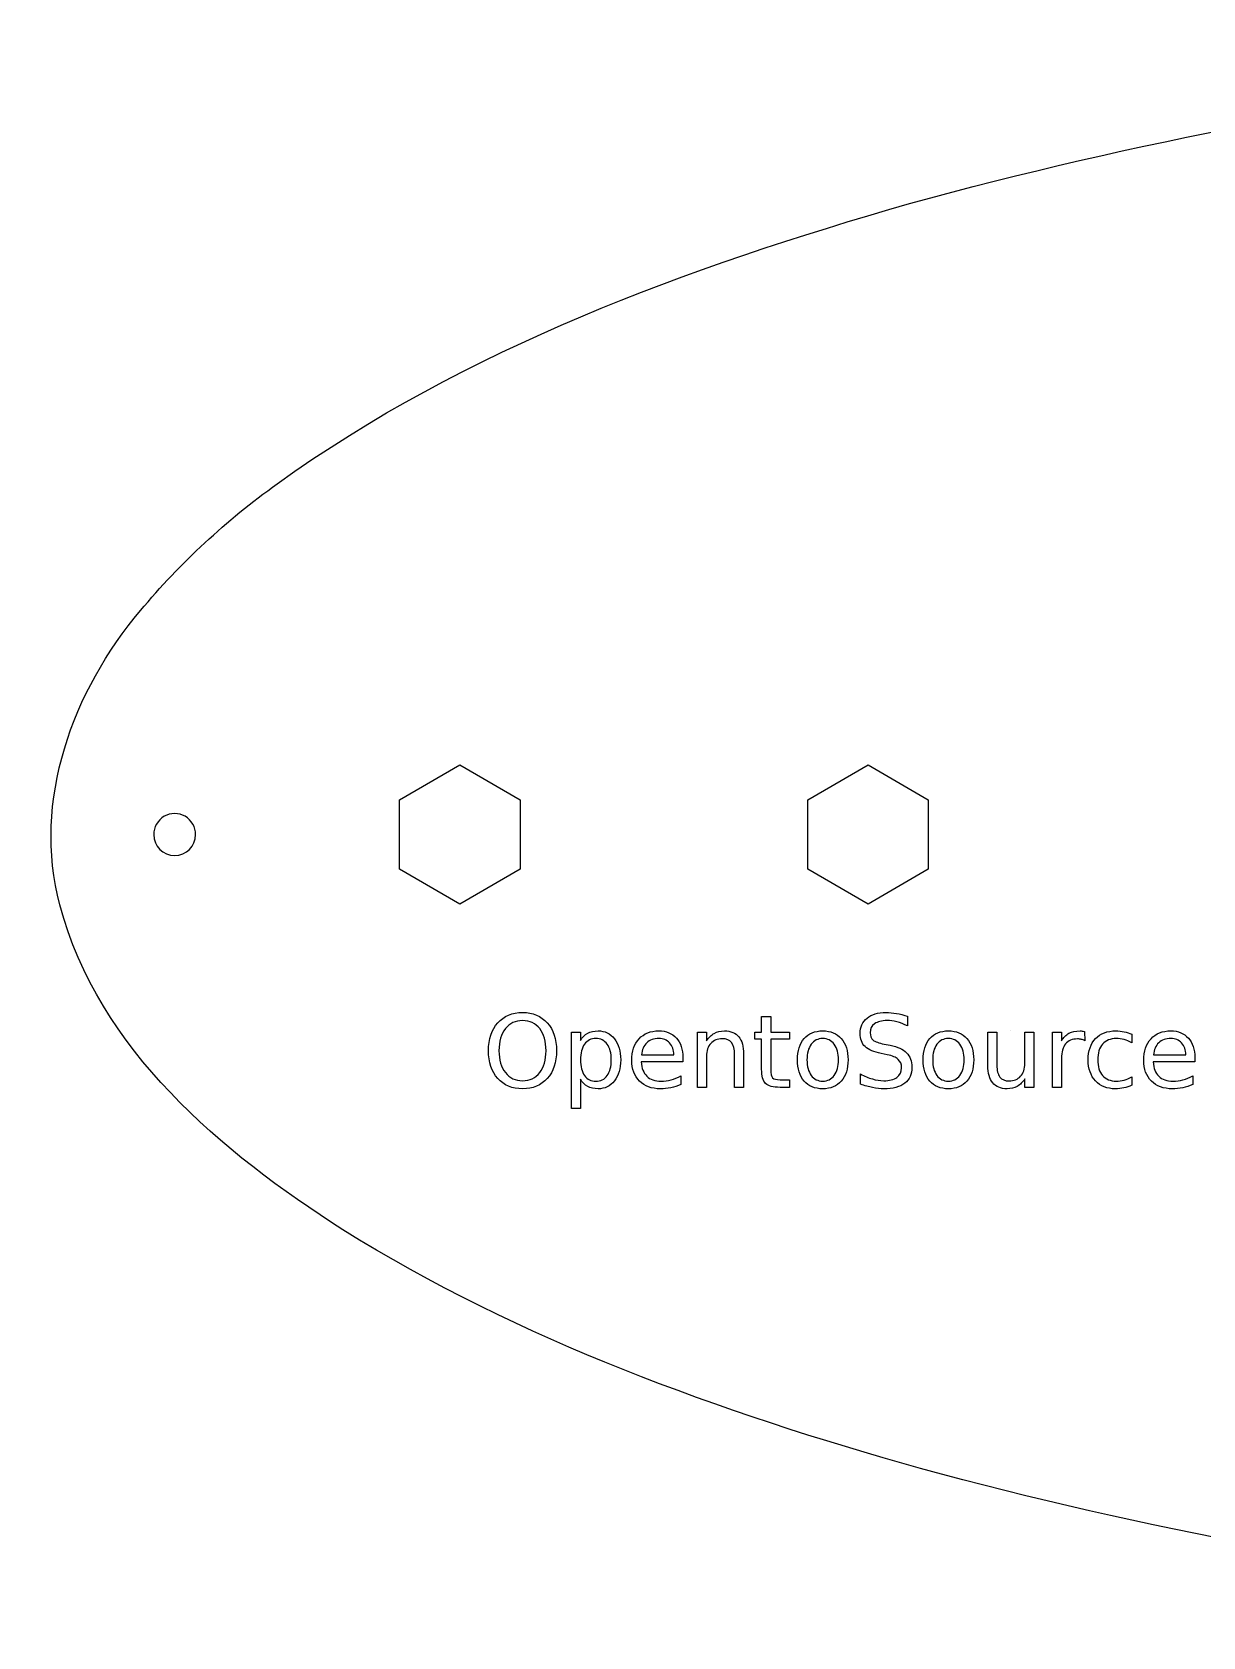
# Model space of a CAD drawing. Extents: x 5 to 370, y 6 to 136.
# Drawn here: x 4.8 to 52.2, y 5.6 to 70.6 of the extents above; entities that cross this region are included whole.
import ezdxf

# ---------------------------------------------------------------- set-up
doc = ezdxf.new("R2010")
doc.units = 0
doc.layers.get('0').update_dxf_attribs({"linetype": 'CONTINUOUS'})

msp = doc.modelspace()

# ---------------------------------------------------------------- linework, layer by layer
at = {"color": 1}
for p, q in [((19.675063, 39.482133), (22.113949, 40.890223)), ((22.113949, 40.890223), (24.552835, 39.482133)), ((36.217868, 39.482133), (38.656754, 40.890223)), ((38.656754, 40.890223), (41.095639, 39.482133)), ((19.675063, 36.665953), (19.675063, 39.482133)), ((24.552835, 39.482133), (24.552835, 36.665953)), ((36.217868, 36.665953), (36.217868, 39.482133)), ((41.095639, 39.482133), (41.095639, 36.665953)), ((22.113949, 35.257863), (19.675063, 36.665953)), ((24.552835, 36.665953), (22.113949, 35.257863)), ((38.656754, 35.257863), (36.217868, 36.665953)), ((41.095639, 36.665953), (38.656754, 35.257863))]:
    msp.add_line(p, q, dxfattribs=at)
at = {"color": 7}
msp.add_line((11.409929, 38.074043), (11.409929, 38.074043), dxfattribs=at)
at = {"color": 3}
for p, q in [((24.655649, 30.864573), (24.655649, 30.864573)), ((34.342177, 30.066523), (34.342177, 30.700983)), ((34.342177, 30.700983), (34.711284, 30.700973)), ((34.711284, 30.700973), (34.711284, 30.066513)), ((40.251859, 30.713003), (40.251859, 30.712943)), ((40.251859, 30.712943), (40.251859, 30.319893)), ((24.655649, 30.537373), (24.655649, 30.537373)), ((26.632858, 26.981983), (26.632858, 30.066513)), ((26.632858, 30.066513), (27.001964, 30.066513)), ((27.001964, 30.066513), (27.001964, 29.727333)), ((31.740482, 27.831923), (31.740482, 30.066513)), ((31.740482, 30.066513), (32.109588, 30.066513)), ((32.109588, 30.066513), (32.109588, 29.719353)), ((34.07283, 29.781213), (34.07283, 30.066523)), ((34.07283, 30.066523), (34.342177, 30.066523)), ((34.711284, 30.066513), (35.467452, 30.066513)), ((35.467452, 30.066513), (35.467452, 29.781203)), ((36.818178, 30.120383), (36.818178, 30.120383)), ((41.909841, 30.120383), (41.909841, 30.120383)), ((43.503978, 28.713793), (43.503978, 30.066513)), ((43.503978, 30.066513), (43.871089, 30.066513)), ((43.871089, 30.066513), (43.871089, 28.727753)), ((44.42774, 30.120383), (44.42774, 30.120383)), ((45.008333, 28.799583), (45.008333, 30.066513)), ((45.008333, 30.066513), (45.375444, 30.066513)), ((45.375444, 30.066513), (45.375444, 27.831923)), ((46.121636, 27.831993), (46.121636, 30.066583)), ((46.121636, 30.066583), (46.490742, 30.066583)), ((46.490742, 30.066583), (46.490742, 29.719423)), ((47.428472, 30.100493), (47.430465, 29.723343)), ((49.339838, 29.980773), (49.339838, 29.980723)), ((49.339838, 29.980723), (49.339838, 29.637553)), ((34.342177, 29.781213), (34.07283, 29.781213)), ((34.342177, 28.568153), (34.342177, 29.781213)), ((35.467452, 29.781203), (34.711284, 29.781203)), ((34.711284, 29.781203), (34.711284, 28.568143)), ((36.818178, 29.809133), (36.818178, 29.809133)), ((39.308145, 29.585703), (39.551555, 29.535803)), ((41.909841, 29.809133), (41.909841, 29.809133)), ((28.250938, 28.947223), (28.250938, 28.947223)), ((31.151908, 28.861433), (29.463998, 28.861433)), ((29.475969, 29.146743), (30.784798, 29.148733)), ((31.151908, 29.041023), (31.151908, 29.040993)), ((31.151908, 29.040993), (31.151908, 28.861433)), ((32.109588, 29.094863), (32.109588, 27.831923)), ((33.244837, 27.831923), (33.244837, 29.168683)), ((33.611947, 29.180693), (33.611947, 29.180653)), ((33.611947, 29.180653), (33.611947, 27.831923)), ((39.433841, 29.152773), (39.188435, 29.200673)), ((43.503978, 28.713763), (43.503978, 28.713793)), ((46.490742, 29.009143), (46.490742, 27.831993)), ((51.893649, 28.861433), (50.205738, 28.861433)), ((50.217709, 29.146743), (51.526538, 29.148733)), ((51.893649, 29.041023), (51.893649, 29.040993)), ((51.893649, 29.040993), (51.893649, 28.861433)), ((27.001964, 28.167173), (27.001964, 28.167113)), ((27.001964, 28.167113), (27.001964, 26.981983)), ((31.066116, 28.292843), (31.066116, 27.945683)), ((35.090364, 28.139193), (35.467451, 28.139193)), ((35.467451, 28.139193), (35.467451, 27.831933)), ((38.346475, 27.963623), (38.346475, 28.378623)), ((45.008333, 27.831923), (45.008333, 28.175093)), ((49.339838, 28.256903), (49.339838, 27.917723)), ((51.807856, 28.292843), (51.807856, 27.945683)), ((32.109588, 27.831923), (31.740482, 27.831923)), ((33.611947, 27.831923), (33.244837, 27.831923)), ((35.467451, 27.831933), (35.090364, 27.831933)), ((45.375444, 27.831923), (45.008333, 27.831923)), ((46.490742, 27.831993), (46.121636, 27.831993)), ((27.001964, 26.981983), (26.632858, 26.981983))]:
    msp.add_line(p, q, dxfattribs=at)
at = {"color": 7}
for points in [[(40.333856, 63.628417), (58.612019, 68.660384), (77.642768, 70.513374), (96.55993, 70.574043)], [(14.712816, 52.280305), (22.36463, 57.776972), (31.345175, 61.047775), (40.333856, 63.628417)], [(9.171884, 47.141254), (10.801789, 49.085957), (12.648767, 50.798974), (14.712816, 52.280305)], [(5.910402, 35.218879), (4.782997, 39.442398), (6.43562, 43.903829), (9.171884, 47.141254)], [(10.134929, 38.810165), (9.871938, 38.658327), (9.709929, 38.377719), (9.709929, 38.074043)], [(10.984929, 38.810165), (10.721938, 38.962003), (10.39792, 38.962003), (10.134929, 38.810165)], [(11.409929, 38.074043), (11.409929, 38.377719), (11.24792, 38.658327), (10.984929, 38.810165)], [(9.709929, 38.074043), (9.709929, 37.604601), (10.090487, 37.224043), (10.559929, 37.224043)], [(10.559929, 37.224043), (11.029371, 37.224043), (11.409929, 37.604601), (11.409929, 38.074043)], [(17.372012, 22.060404), (12.454917, 25.213646), (7.476048, 29.3423), (5.910402, 35.218879)], [(40.784546, 12.394005), (32.646283, 14.680977), (24.579517, 17.575701), (17.372012, 22.060404)], [(96.559928, 5.574043), (77.797741, 5.632269), (58.928099, 7.460652), (40.784546, 12.394005)]]:
    msp.add_open_spline(points, degree=3, dxfattribs=at)
at = {"color": 3}
for points in [[(23.650086, 30.443593), (23.901477, 30.724247), (24.236664, 30.864573), (24.655649, 30.864573)], [(24.655649, 30.864573), (25.073304, 30.864573), (25.407161, 30.724247), (25.657222, 30.443593)], [(38.334504, 30.014693), (38.334504, 30.27806), (38.426947, 30.48556), (38.611832, 30.637193)], [(38.611832, 30.637193), (38.798048, 30.78882), (39.054094, 30.864633), (39.379971, 30.864633)], [(39.379971, 30.864633), (39.519633, 30.864633), (39.661955, 30.852), (39.806937, 30.826733)], [(39.806937, 30.826733), (39.951919, 30.801467), (40.100226, 30.763557), (40.251859, 30.713003)], [(23.274995, 29.318323), (23.274995, 29.789183), (23.400025, 30.164273), (23.650086, 30.443593)], [(23.957341, 30.210163), (23.785757, 29.992023), (23.699965, 29.694743), (23.699965, 29.318323)], [(24.655649, 30.537373), (24.363025, 30.537373), (24.130256, 30.428303), (23.957341, 30.210163)], [(25.349967, 30.210163), (25.179713, 30.428303), (24.948274, 30.537373), (24.655649, 30.537373)], [(25.607343, 29.318323), (25.607343, 29.694743), (25.521551, 29.992023), (25.349967, 30.210163)], [(25.657222, 30.443593), (25.907283, 30.164273), (26.032313, 29.789183), (26.032313, 29.318323)], [(27.001964, 29.727333), (27.079111, 29.860347), (27.176209, 29.958773), (27.293258, 30.022613)], [(27.293258, 30.022613), (27.411638, 30.087813), (27.55263, 30.120413), (27.716233, 30.120413)], [(27.716233, 30.120413), (27.987576, 30.120413), (28.207709, 30.012673), (28.376633, 29.797193)], [(29.376211, 29.797193), (29.574398, 30.012673), (29.841085, 30.120413), (30.176272, 30.120413)], [(30.176272, 30.120413), (30.476877, 30.120413), (30.714302, 30.023313), (30.888546, 29.829113)], [(32.109588, 29.719353), (32.197375, 29.853693), (32.300458, 29.954117), (32.418838, 30.020623)], [(32.418838, 30.020623), (32.538548, 30.087157), (32.676214, 30.120423), (32.831837, 30.120423)], [(32.831837, 30.120423), (33.088548, 30.120423), (33.282745, 30.040617), (33.414426, 29.881003)], [(36.064006, 29.809133), (36.246231, 30.016633), (36.497621, 30.120383), (36.818178, 30.120383)], [(36.818178, 30.120383), (37.137405, 30.120383), (37.388131, 30.016633), (37.570356, 29.809133)], [(38.536016, 29.481983), (38.401675, 29.609677), (38.334504, 29.787247), (38.334504, 30.014693)], [(38.917093, 30.409713), (38.798713, 30.324587), (38.739523, 30.203547), (38.739523, 30.046593)], [(38.739523, 30.046593), (38.739523, 29.914913), (38.778761, 29.815153), (38.857238, 29.747313)], [(39.42586, 30.537403), (39.206392, 30.537403), (39.036803, 30.49484), (38.917093, 30.409713)], [(39.818908, 30.483503), (39.683237, 30.519437), (39.552221, 30.537403), (39.42586, 30.537403)], [(40.251859, 30.319893), (40.098896, 30.393053), (39.954579, 30.44759), (39.818908, 30.483503)], [(41.155668, 29.809133), (41.337893, 30.016633), (41.589284, 30.120383), (41.909841, 30.120383)], [(41.909841, 30.120383), (42.229067, 30.120383), (42.479793, 30.016633), (42.662018, 29.809133)], [(46.490742, 29.719423), (46.567888, 29.855097), (46.668311, 29.95552), (46.792012, 30.020693)], [(46.792012, 30.020693), (46.915712, 30.087227), (47.066014, 30.120493), (47.242919, 30.120493)], [(47.242919, 30.120493), (47.268192, 30.120493), (47.296126, 30.118493), (47.326719, 30.114493)], [(47.326719, 30.114493), (47.357312, 30.111827), (47.39123, 30.10716), (47.428472, 30.100493)], [(47.871396, 29.807173), (48.072243, 30.016), (48.34691, 30.120413), (48.695399, 30.120413)], [(48.695399, 30.120413), (48.808458, 30.120413), (48.918858, 30.108447), (49.026597, 30.084513)], [(49.026597, 30.084513), (49.134336, 30.061913), (49.238749, 30.027333), (49.339838, 29.980773)], [(50.117951, 29.797193), (50.316138, 30.012673), (50.582825, 30.120413), (50.918013, 30.120413)], [(50.918013, 30.120413), (51.218618, 30.120413), (51.456042, 30.023313), (51.630287, 29.829113)], [(23.650086, 28.193053), (23.400025, 28.472373), (23.274995, 28.847463), (23.274995, 29.318323)], [(23.699965, 29.318323), (23.699965, 28.94323), (23.785757, 28.646617), (23.957341, 28.428483)], [(25.349967, 28.428483), (25.521551, 28.646617), (25.607343, 28.94323), (25.607343, 29.318323)], [(26.032313, 29.318323), (26.032313, 28.848797), (25.907283, 28.473707), (25.657222, 28.193053)], [(27.167563, 29.581683), (27.057164, 29.428723), (27.001964, 29.217237), (27.001964, 28.947223)], [(27.626451, 29.813123), (27.432255, 29.813123), (27.279292, 29.735977), (27.167563, 29.581683)], [(28.083344, 29.581683), (27.972945, 29.735977), (27.820647, 29.813123), (27.626451, 29.813123)], [(28.250938, 28.947223), (28.250938, 29.217237), (28.195073, 29.428723), (28.083344, 29.581683)], [(28.376633, 29.797193), (28.546887, 29.581713), (28.632014, 29.2984), (28.632014, 28.947253)], [(29.080926, 28.927303), (29.080926, 29.293083), (29.179354, 29.583047), (29.376211, 29.797193)], [(29.687457, 29.635553), (29.565087, 29.519833), (29.494591, 29.356897), (29.475969, 29.146743)], [(30.180263, 29.809133), (29.975426, 29.809133), (29.811157, 29.751273), (29.687457, 29.635553)], [(30.615209, 29.629573), (30.50614, 29.74928), (30.361158, 29.809133), (30.180263, 29.809133)], [(30.784798, 29.148733), (30.782131, 29.34958), (30.725602, 29.50986), (30.615209, 29.629573)], [(30.888546, 29.829113), (31.064121, 29.636247), (31.151908, 29.37355), (31.151908, 29.041023)], [(32.281172, 29.611613), (32.166783, 29.485253), (32.109588, 29.313003), (32.109588, 29.094863)], [(32.750036, 29.801153), (32.551849, 29.801153), (32.395561, 29.737973), (32.281172, 29.611613)], [(33.121136, 29.643533), (33.038669, 29.748613), (32.914969, 29.801153), (32.750036, 29.801153)], [(33.244837, 29.168683), (33.244837, 29.380177), (33.203603, 29.53846), (33.121136, 29.643533)], [(33.414426, 29.881003), (33.546107, 29.722717), (33.611947, 29.48928), (33.611947, 29.180693)], [(35.792663, 28.947223), (35.792663, 29.314337), (35.883111, 29.60164), (36.064006, 29.809133)], [(36.351309, 29.577693), (36.23692, 29.424733), (36.179725, 29.214577), (36.179725, 28.947223)], [(36.818178, 29.809133), (36.621322, 29.809133), (36.465699, 29.731987), (36.351309, 29.577693)], [(37.283052, 29.575703), (37.168663, 29.731323), (37.013705, 29.809133), (36.818178, 29.809133)], [(37.454636, 28.947223), (37.454636, 29.211917), (37.397441, 29.42141), (37.283052, 29.575703)], [(37.570356, 29.809133), (37.752581, 29.60164), (37.843693, 29.314337), (37.843693, 28.947223)], [(39.188435, 29.200673), (38.88783, 29.26054), (38.670357, 29.35431), (38.536016, 29.481983)], [(38.857238, 29.747313), (38.937045, 29.68078), (39.087347, 29.62691), (39.308145, 29.585703)], [(39.551555, 29.535803), (39.85216, 29.478603), (40.073624, 29.377517), (40.215946, 29.232543)], [(40.884325, 28.947223), (40.884325, 29.314337), (40.974773, 29.60164), (41.155668, 29.809133)], [(41.442972, 29.577693), (41.328583, 29.424733), (41.271388, 29.214577), (41.271388, 28.947223)], [(41.909841, 29.809133), (41.712984, 29.809133), (41.557361, 29.731987), (41.442972, 29.577693)], [(42.374714, 29.575703), (42.260325, 29.731323), (42.105367, 29.809133), (41.909841, 29.809133)], [(42.546298, 28.947223), (42.546298, 29.211917), (42.489103, 29.42141), (42.374714, 29.575703)], [(42.662018, 29.809133), (42.844243, 29.60164), (42.935356, 29.314337), (42.935356, 28.947223)], [(46.65634, 29.589733), (46.545941, 29.455393), (46.490742, 29.261863), (46.490742, 29.009143)], [(47.13518, 29.793243), (46.927683, 29.793243), (46.768069, 29.725407), (46.65634, 29.589733)], [(47.294793, 29.775243), (47.246906, 29.787243), (47.193702, 29.793243), (47.13518, 29.793243)], [(47.430465, 29.723343), (47.389232, 29.747277), (47.344008, 29.764577), (47.294793, 29.775243)], [(47.572121, 28.947253), (47.572121, 29.311707), (47.671879, 29.598347), (47.871396, 29.807173)], [(48.156705, 29.581693), (48.025024, 29.431393), (47.959183, 29.219907), (47.959183, 28.947233)], [(48.711361, 29.809143), (48.473271, 29.809143), (48.288386, 29.733327), (48.156705, 29.581693)], [(49.026597, 29.765243), (48.922848, 29.79451), (48.81777, 29.809143), (48.711361, 29.809143)], [(49.339838, 29.637553), (49.236089, 29.694753), (49.131676, 29.737317), (49.026597, 29.765243)], [(49.822667, 28.927303), (49.822667, 29.293083), (49.921095, 29.583047), (50.117951, 29.797193)], [(50.429197, 29.635553), (50.306827, 29.519833), (50.236331, 29.356897), (50.217709, 29.146743)], [(50.922003, 29.809133), (50.717166, 29.809133), (50.552897, 29.751273), (50.429197, 29.635553)], [(51.356949, 29.629573), (51.24788, 29.74928), (51.102898, 29.809133), (50.922003, 29.809133)], [(51.526538, 29.148733), (51.523871, 29.34958), (51.467342, 29.50986), (51.356949, 29.629573)], [(51.630287, 29.829113), (51.805862, 29.636247), (51.893649, 29.37355), (51.893649, 29.041023)], [(27.001964, 28.947223), (27.001964, 28.67721), (27.057164, 28.465057), (27.167563, 28.310763)], [(28.083344, 28.310763), (28.195073, 28.465057), (28.250938, 28.67721), (28.250938, 28.947223)], [(28.632014, 28.947253), (28.632014, 28.596107), (28.546887, 28.312793), (28.376633, 28.097313)], [(29.392172, 28.085343), (29.184675, 28.292837), (29.080926, 28.57349), (29.080926, 28.927303)], [(29.463998, 28.861433), (29.479958, 28.608713), (29.555774, 28.415847), (29.691447, 28.282833)], [(36.064006, 28.085313), (35.883111, 28.29414), (35.792663, 28.581443), (35.792663, 28.947223)], [(36.179725, 28.947223), (36.179725, 28.67987), (36.236255, 28.469047), (36.349314, 28.314753)], [(37.283052, 28.316753), (37.397441, 28.471047), (37.454636, 28.681203), (37.454636, 28.947223)], [(37.843693, 28.947223), (37.843693, 28.581443), (37.752581, 28.29414), (37.570356, 28.085313)], [(39.874772, 28.967223), (39.785655, 29.04969), (39.638678, 29.11154), (39.433841, 29.152773)], [(39.822898, 28.236993), (39.947929, 28.32744), (40.010444, 28.45646), (40.010444, 28.624053)], [(40.010444, 28.624053), (40.010444, 28.770367), (39.96522, 28.884757), (39.874772, 28.967223)], [(40.431423, 28.653943), (40.431423, 28.36531), (40.334325, 28.146507), (40.140129, 27.997533)], [(40.215946, 29.232543), (40.359597, 29.08889), (40.431423, 28.896023), (40.431423, 28.653943)], [(41.155668, 28.085313), (40.974773, 28.29414), (40.884325, 28.581443), (40.884325, 28.947223)], [(41.271388, 28.947223), (41.271388, 28.67987), (41.327918, 28.469047), (41.440977, 28.314753)], [(42.374714, 28.316753), (42.489103, 28.471047), (42.546298, 28.681203), (42.546298, 28.947223)], [(42.935356, 28.947223), (42.935356, 28.581443), (42.844243, 28.29414), (42.662018, 28.085313)], [(43.703495, 28.013453), (43.570484, 28.173067), (43.503978, 28.406503), (43.503978, 28.713763)], [(43.871089, 28.727753), (43.871089, 28.516267), (43.912322, 28.35732), (43.994789, 28.250913)], [(44.834754, 28.282833), (44.950473, 28.409193), (45.008333, 28.581443), (45.008333, 28.799583)], [(47.869401, 28.091323), (47.671214, 28.302817), (47.572121, 28.588127), (47.572121, 28.947253)], [(47.959183, 28.947233), (47.959183, 28.67456), (48.025024, 28.462407), (48.156705, 28.310773)], [(50.133912, 28.085343), (49.926415, 28.292837), (49.822667, 28.57349), (49.822667, 28.927303)], [(50.205738, 28.861433), (50.221698, 28.608713), (50.297514, 28.415847), (50.433187, 28.282833)], [(24.655649, 27.774063), (24.236664, 27.774063), (23.901477, 27.913727), (23.650086, 28.193053)], [(23.957341, 28.428483), (24.130256, 28.210343), (24.363025, 28.101273), (24.655649, 28.101273)], [(24.655649, 28.101273), (24.948274, 28.101273), (25.179713, 28.210343), (25.349967, 28.428483)], [(25.657222, 28.193053), (25.407161, 27.913727), (25.073304, 27.774063), (24.655649, 27.774063)], [(27.293258, 27.869893), (27.176209, 27.935093), (27.079111, 28.034187), (27.001964, 28.167173)], [(27.167563, 28.310763), (27.279292, 28.157803), (27.432255, 28.081323), (27.626451, 28.081323)], [(27.626451, 28.081323), (27.820647, 28.081323), (27.972945, 28.157803), (28.083344, 28.310763)], [(28.376633, 28.097313), (28.207709, 27.881833), (27.987576, 27.774093), (27.716233, 27.774093)], [(30.240118, 27.774093), (29.883648, 27.774093), (29.600999, 27.877843), (29.392172, 28.085343)], [(29.691447, 28.282833), (29.828448, 28.151153), (30.018654, 28.085313), (30.262064, 28.085313)], [(30.262064, 28.085313), (30.403056, 28.085313), (30.539392, 28.102613), (30.671073, 28.137213)], [(30.671073, 28.137213), (30.804084, 28.171813), (30.935765, 28.22369), (31.066116, 28.292843)], [(34.503786, 27.989553), (34.396047, 28.09596), (34.342177, 28.288827), (34.342177, 28.568153)], [(35.090364, 27.831933), (34.807051, 27.831933), (34.611525, 27.884473), (34.503786, 27.989553)], [(34.711284, 28.568143), (34.711284, 28.385917), (34.735891, 28.268867), (34.785104, 28.216993)], [(34.785104, 28.216993), (34.835651, 28.165127), (34.937404, 28.139193), (35.090364, 28.139193)], [(36.818178, 27.774063), (36.497621, 27.774063), (36.246231, 27.877813), (36.064006, 28.085313)], [(36.349314, 28.314753), (36.463704, 28.161793), (36.619992, 28.085313), (36.818178, 28.085313)], [(36.818178, 28.085313), (37.013705, 28.085313), (37.168663, 28.16246), (37.283052, 28.316753)], [(37.570356, 28.085313), (37.388131, 27.877813), (37.137405, 27.774063), (36.818178, 27.774063)], [(38.346475, 28.378623), (38.510079, 28.286843), (38.670357, 28.217677), (38.82731, 28.171123)], [(38.839281, 27.821973), (38.680998, 27.853907), (38.51673, 27.901123), (38.346475, 27.963623)], [(38.82731, 28.171123), (38.984263, 28.12459), (39.138556, 28.101323), (39.290189, 28.101323)], [(39.290189, 28.101323), (39.520298, 28.101323), (39.697867, 28.146547), (39.822898, 28.236993)], [(40.140129, 27.997533), (39.947263, 27.84856), (39.66395, 27.774073), (39.290189, 27.774073)], [(41.909841, 27.774063), (41.589284, 27.774063), (41.337893, 27.877813), (41.155668, 28.085313)], [(41.440977, 28.314753), (41.555366, 28.161793), (41.711654, 28.085313), (41.909841, 28.085313)], [(41.909841, 28.085313), (42.105367, 28.085313), (42.260325, 28.16246), (42.374714, 28.316753)], [(42.662018, 28.085313), (42.479793, 27.877813), (42.229067, 27.774063), (41.909841, 27.774063)], [(44.288078, 27.774033), (44.031367, 27.774033), (43.836506, 27.85384), (43.703495, 28.013453)], [(43.994789, 28.250913), (44.077256, 28.145833), (44.200956, 28.093293), (44.36589, 28.093293)], [(44.36589, 28.093293), (44.564076, 28.093293), (44.720364, 28.156473), (44.834754, 28.282833)], [(45.008333, 28.175093), (44.919216, 28.03942), (44.815467, 27.938333), (44.697087, 27.871833)], [(48.671457, 27.774093), (48.334939, 27.774093), (48.067587, 27.879837), (47.869401, 28.091323)], [(48.156705, 28.310773), (48.288386, 28.160473), (48.473271, 28.085323), (48.711361, 28.085323)], [(48.711361, 28.085323), (48.81777, 28.085323), (48.922848, 28.09929), (49.026597, 28.127223)], [(49.026597, 28.127223), (49.131676, 28.15649), (49.236089, 28.199717), (49.339838, 28.256903)], [(50.981858, 27.774093), (50.625388, 27.774093), (50.342739, 27.877843), (50.133912, 28.085343)], [(50.433187, 28.282833), (50.570188, 28.151153), (50.760394, 28.085313), (51.003805, 28.085313)], [(51.003805, 28.085313), (51.144796, 28.085313), (51.281133, 28.102613), (51.412814, 28.137213)], [(51.412814, 28.137213), (51.545825, 28.171813), (51.677505, 28.22369), (51.807856, 28.292843)], [(27.716233, 27.774093), (27.55263, 27.774093), (27.411638, 27.806027), (27.293258, 27.869893)], [(30.661098, 27.817993), (30.522766, 27.788727), (30.382439, 27.774093), (30.240118, 27.774093)], [(31.066116, 27.945683), (30.934435, 27.889817), (30.799429, 27.847253), (30.661098, 27.817993)], [(39.290189, 27.774073), (39.149197, 27.774073), (38.998894, 27.79004), (38.839281, 27.821973)], [(44.697087, 27.871833), (44.580038, 27.806633), (44.443701, 27.774033), (44.288078, 27.774033)], [(49.020611, 27.809993), (48.911542, 27.78606), (48.795158, 27.774093), (48.671457, 27.774093)], [(49.339838, 27.917723), (49.237419, 27.869857), (49.13101, 27.833947), (49.020611, 27.809993)], [(51.402838, 27.817993), (51.264507, 27.788727), (51.12418, 27.774093), (50.981858, 27.774093)], [(51.807856, 27.945683), (51.676175, 27.889817), (51.541169, 27.847253), (51.402838, 27.817993)]]:
    msp.add_open_spline(points, degree=3, dxfattribs=at)

doc.saveas('drawing.dxf')
